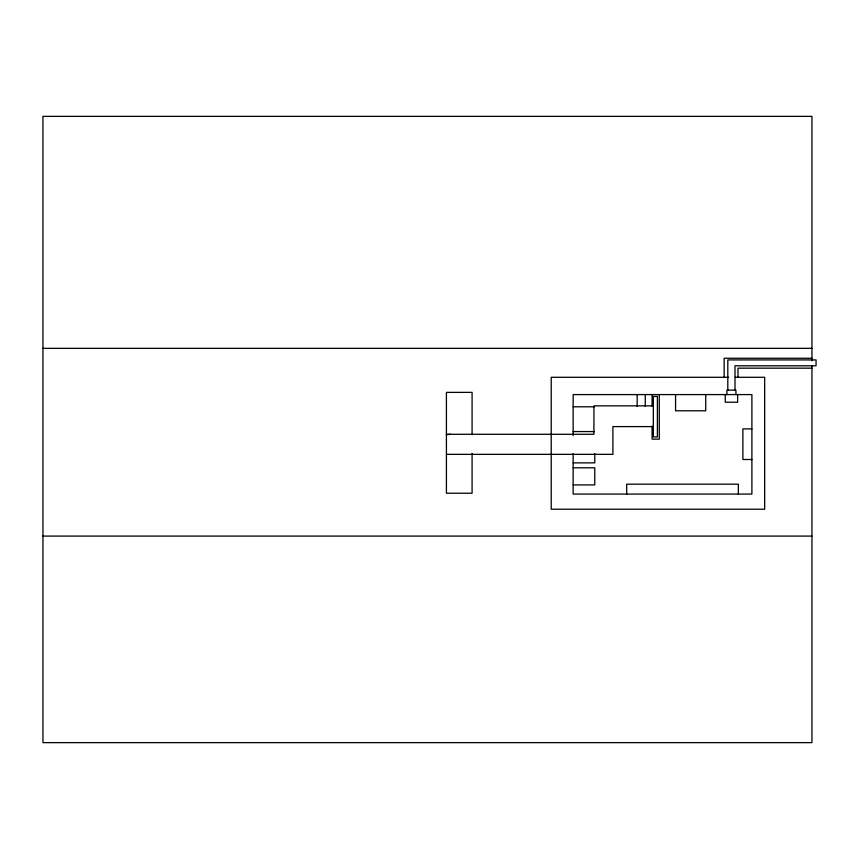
<?xml version="1.0" encoding="UTF-8"?>
<svg xmlns="http://www.w3.org/2000/svg" width="859" height="859" viewBox="0 0 859 859"><rect width="100%" height="100%" fill="white"/><g stroke="black" fill="none" stroke-linecap="round" stroke-linejoin="round"><path stroke-width="1.29" d="M42.95 348.346L811.948 348.346M811.948 358.267L724.158 358.267L724.158 377.294M811.948 368.167L737.978 368.167L737.978 377.294M728.657 377.294L551.22 377.294L551.22 509.215L764.671 509.215L764.671 377.294L735.325 377.294M653.345 405.856L593.923 405.856L593.923 434.289L446.422 434.289M573.146 406.79L594.31 406.79M653.345 426.601L612.907 426.601L612.907 454.347L446.422 454.347M751.893 428.888L742.885 428.888L742.885 459.501L751.893 459.501M573.146 431.562L594.31 431.562M446.422 434.74L450.47 434.289M573.146 462.872L594.761 462.872L594.761 453.659M573.146 467.801L594.761 467.801L594.761 484.916L573.146 484.916M42.95 536.091L811.948 536.091M811.948 360.737L811.948 116.362L42.95 116.362L42.95 742.638L811.948 742.638L811.948 365.698M738.353 494.075L738.353 484.175L626.694 484.175L626.694 494.075M737.634 394.582L737.634 402.227L725.254 402.227L725.254 394.582M735.905 394.582L735.905 390.126L726.907 390.126L726.907 394.582M735.003 390.126L735.003 365.794L816.05 365.794L816.05 359.91L727.809 359.91L727.809 390.126M705.733 394.582L705.733 410.785L675.571 410.785L675.571 394.582M659.304 394.582L659.304 439.153L652.099 439.153L652.099 426.043M652.099 394.582L652.099 406.371M645.27 394.582L645.27 406.382M637.163 394.582L637.163 406.382M573.146 435.706L573.146 394.582L751.893 394.582L751.893 494.075L573.146 494.075L573.146 453.659M472.085 434.837L472.085 392.37L446.422 392.37L446.422 493.227L472.085 493.227L472.085 453.412M657.393 396.439L653.345 396.439L653.345 436.952L657.393 436.952L657.393 396.439"/></g></svg>
